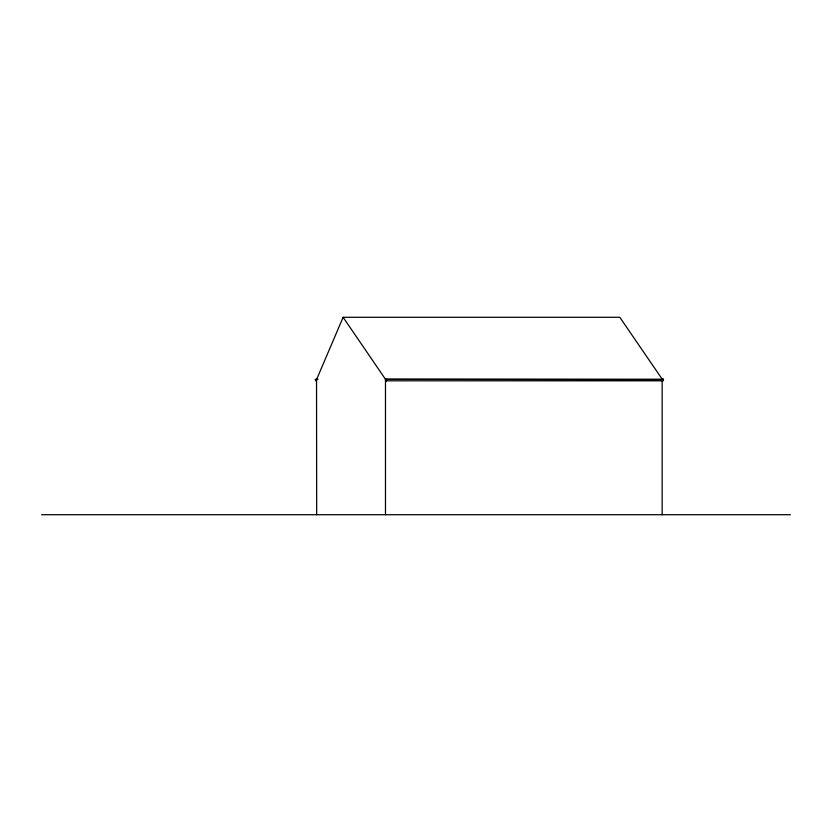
<?xml version="1.0" encoding="UTF-8"?>
<svg xmlns="http://www.w3.org/2000/svg" width="832" height="832" viewBox="0 0 832 832"><rect width="100%" height="100%" fill="white"/><g stroke="black" fill="none" stroke-linecap="round" stroke-linejoin="round"><path stroke-width="1.25" d="M662.251 379.236L619.798 317.283L343.117 317.283L316.68 379.267A1.55 0.655 -90 0 1 316.014 380.817A1.55 0.655 -90 0 1 315.338 379.33L318.022 379.288L315.453 379.662A1.331 0.562 -90 0 0 316.004 380.598A1.331 0.562 -90 0 0 316.534 379.569L316.68 514.717M386.162 380.817A1.55 0.655 -90 0 1 385.486 379.33L385.601 379.662A1.331 0.562 -90 0 0 386.162 380.598A1.331 0.562 -90 0 0 386.682 379.569L386.786 379.205A1.55 0.655 -90 0 1 386.162 380.817L662.854 380.817M385.486 379.33L662.293 379.662M343.117 317.283L385.476 379.267L663.478 379.205A1.55 0.655 -90 0 1 662.522 380.64M41.6 514.717L790.4 514.717M663.478 379.205L663.374 379.569A1.331 0.562 -90 0 1 662.698 380.567M662.158 380.557L662.158 514.717M385.476 379.267L385.476 514.717M662.199 379.725A1.55 0.655 -90 0 1 662.178 379.33"/></g></svg>
